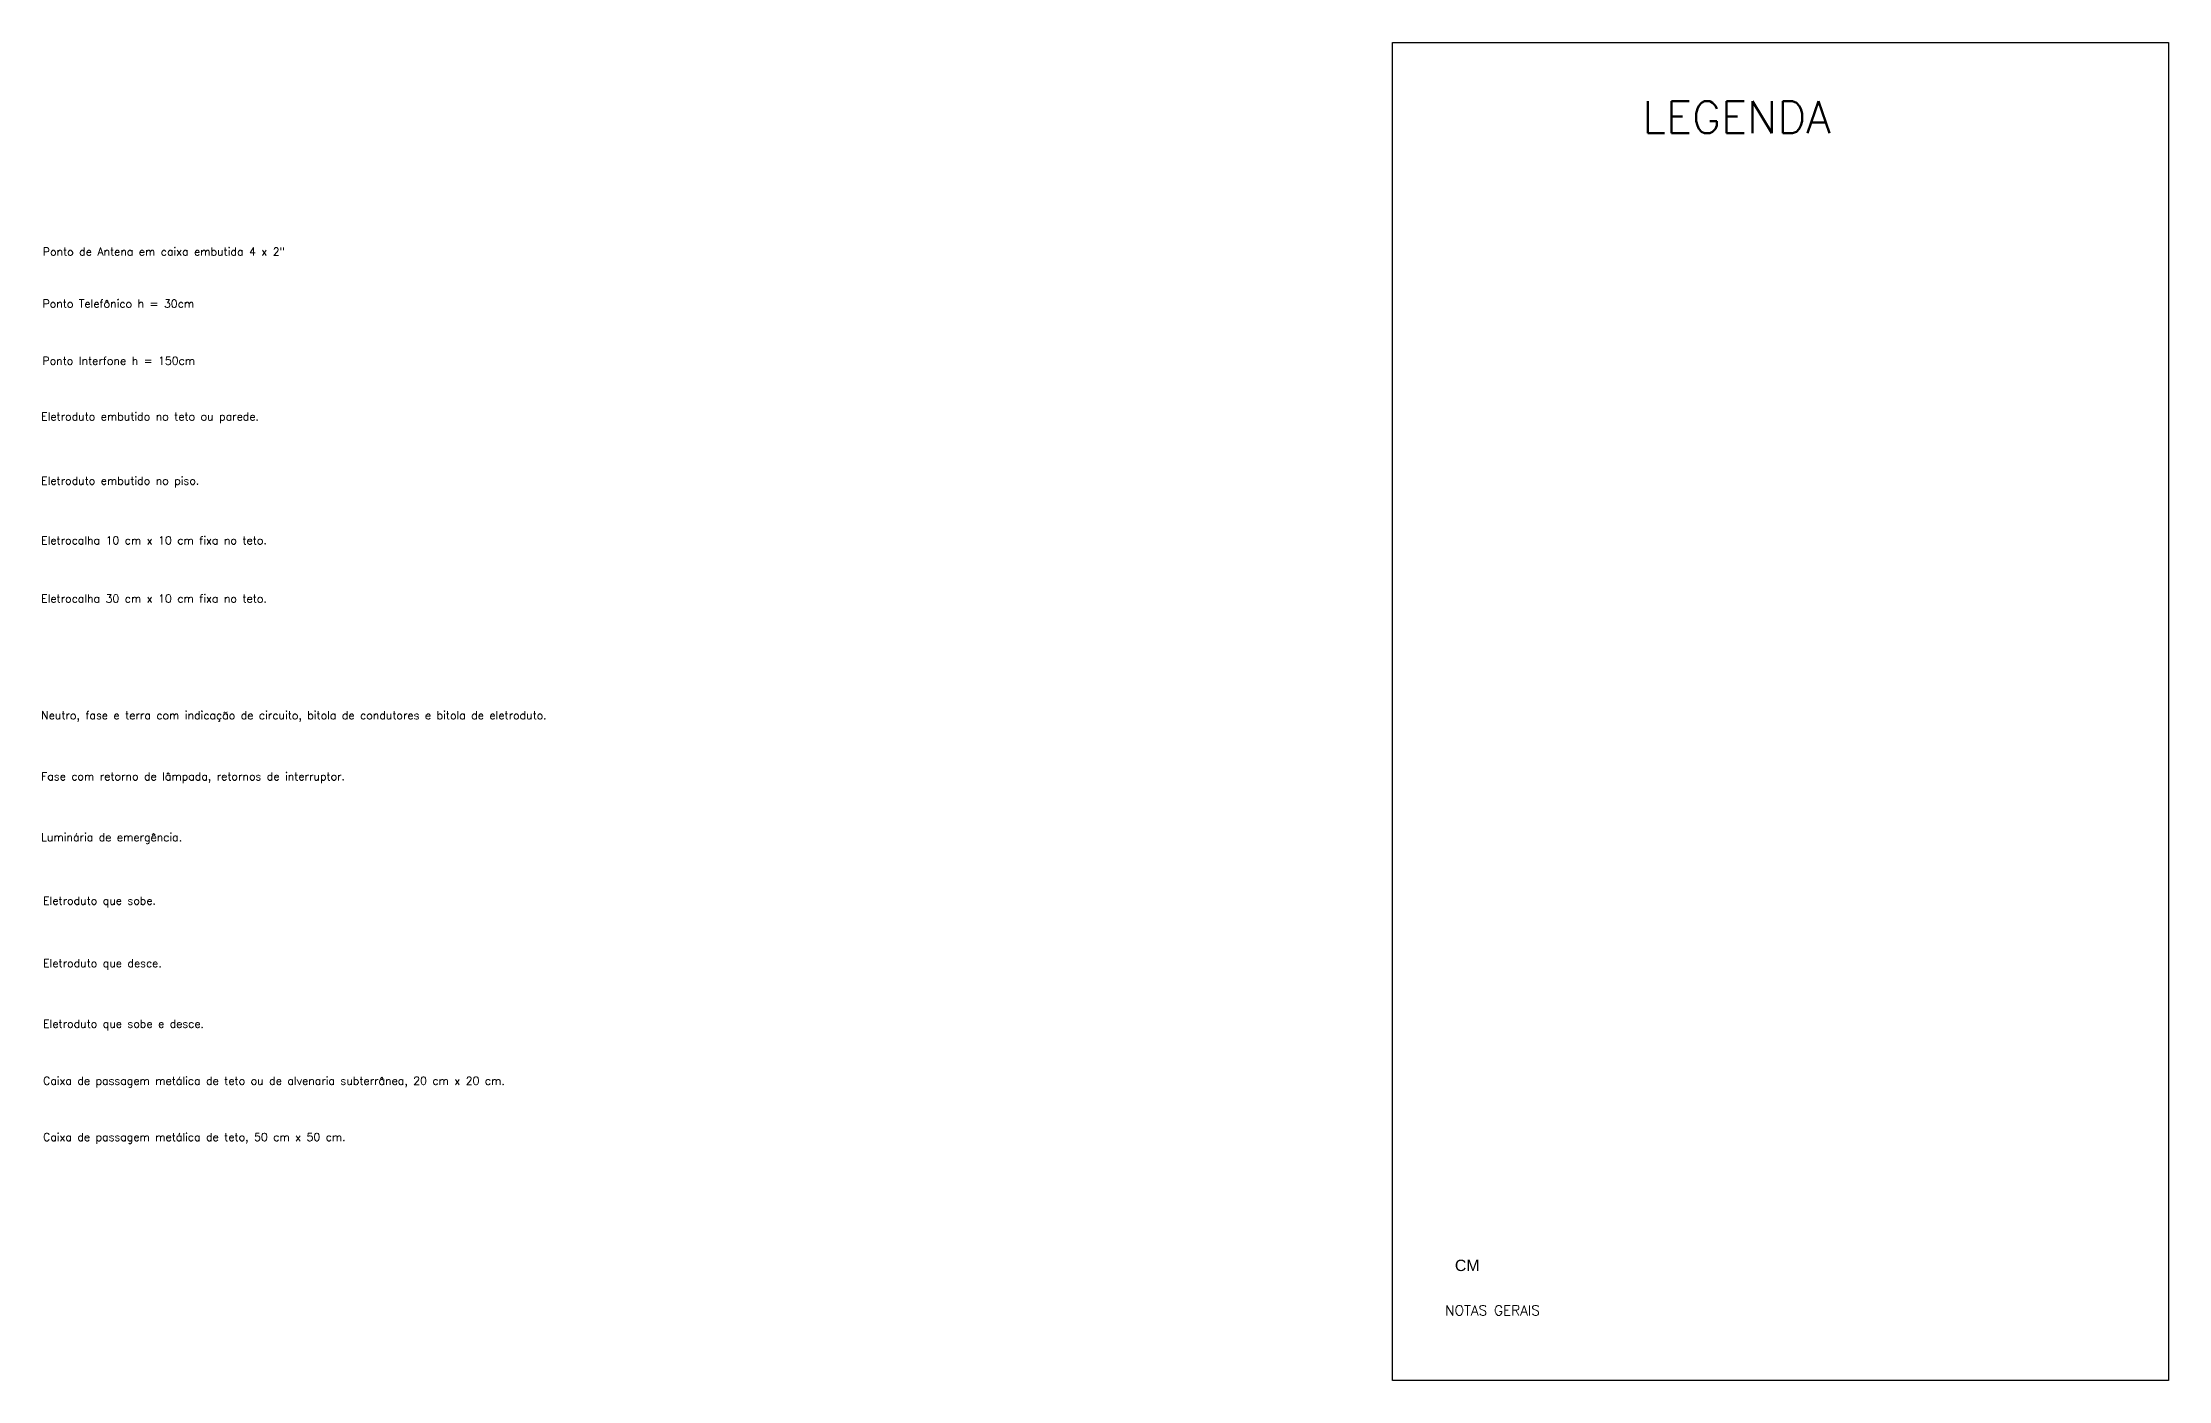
# Model space of a CAD drawing. Header units: millimetres. Extents: x -632.9 to -580.6, y 696.1 to 727.5.
# Drawn here: x -603.04 to -580.56, y 712.41 to 726.56 of the extents above; entities that cross this region are included whole.
import ezdxf
from ezdxf.enums import TextEntityAlignment as Align

# ---------------------------------------------------------------- set-up
doc = ezdxf.new("R2010")
doc.units = ezdxf.units.MM
doc.header["$MEASUREMENT"] = 0
for name, color, linetype in [('ELE-TEXTO-04', 4, 'Continuous'), ('ELETRODUTO DIVERSOS', 3, 'Continuous'), ('ELETRODUTO TEXTO', 2, 'Continuous'), ('NOTAS', 7, 'Continuous')]:
    doc.layers.add(name, color=color, linetype=linetype)
doc.styles.add('GYN_Carimbo_Página', font='arial.ttf', dxfattribs={"height": 0.6})
doc.styles.add('R100', font='simplex.shx', dxfattribs={"height": 2.54})
doc.styles.add('SIMPLEX', font='simplex.shx')

msp = doc.modelspace()

# ---------------------------------------------------------------- linework, layer by layer
at = {"layer": 'ELETRODUTO DIVERSOS'}
msp.add_lwpolyline([(-588.77, 726.561), (-580.564, 726.561), (-580.564, 712.407), (-588.77, 712.407)], close=True, dxfattribs=at)

# ---------------------------------------------------------------- texts
at = {"layer": 'ELE-TEXTO-04', "insert": (-588.212, 713.202), "char_height": 0.10578, "attachment_point": 1, "style": 'SIMPLEX'}
msp.add_mtext('NOTAS GERAIS', dxfattribs=at)
at = {"layer": 'ELETRODUTO DIVERSOS', "style": 'R100'}
msp.add_text('LEGENDA', height=0.3394, dxfattribs=at).set_placement((-585.129, 725.601), align=Align.CENTER)
at = {"layer": 'ELETRODUTO TEXTO', "width": 12.62875, "attachment_point": 1, "style": 'SIMPLEX'}
for s, insert, char_height in [('Ponto de Antena em caixa embutida 4 x 2" ', (-603.04, 724.391), 0.08463), ('Ponto Telefônico h = 30cm{\\H1.3504x; }', (-603.043, 723.841), 0.08463), ('\\pxb0.33333,ql;Ponto Interfone h = 150cm', (-603.044, 723.237), 0.08463), ('\\pxb0.33333,ql;Eletroduto embutido no teto ou parede.', (-603.058, 722.647), 0.08463), ('\\pxb0.33333,ql;Eletroduto embutido no piso.', (-603.058, 721.968), 0.08463), ('\\pxb0.33333,ql;Eletrocalha 10 cm x 10 cm fixa no teto.', (-603.058, 721.337), 0.08463), ('\\pxb0.33333,ql;Eletrocalha 30 cm x 10 cm fixa no teto.', (-603.058, 720.721), 0.08463), ('Neutro, fase e terra com indicação de circuito, bitola de condutores e bitola de eletroduto.{\\H1.3504x; }', (-603.058, 719.486), 0.084627), ('Fase com retorno de lâmpada, retornos de interruptor.', (-603.058, 718.84), 0.08463), ('Luminária de emergência.{\\H1.339x; }', (-603.058, 718.196), 0.08463), ('\\pxb0.33333,ql;Eletroduto que sobe.', (-603.037, 717.525), 0.08463), ('\\pxb0.33333,ql;Eletroduto que desce.', (-603.037, 716.863), 0.08463), ('\\pxb0.33333,ql;Eletroduto que sobe e desce.', (-603.037, 716.223), 0.08463), ('Caixa de passagem metálica de teto ou de alvenaria subterrânea, 20 cm x 20 cm.{\\H1.3504x; }', (-603.037, 715.62), 0.08463), ('Caixa de passagem metálica de teto, 50 cm x 50 cm.{\\H1.3504x; }', (-603.037, 715.025), 0.08463)]:
    msp.add_mtext(s, dxfattribs=dict(at, insert=insert, char_height=char_height))
at = {"layer": 'NOTAS', "insert": (-587.981, 713.624), "char_height": 0.12, "width": 0.25662, "attachment_point": 5, "style": 'GYN_Carimbo_Página'}
msp.add_mtext('\\pxb0.33333,ql;CM', dxfattribs=at)

doc.saveas('drawing.dxf')
